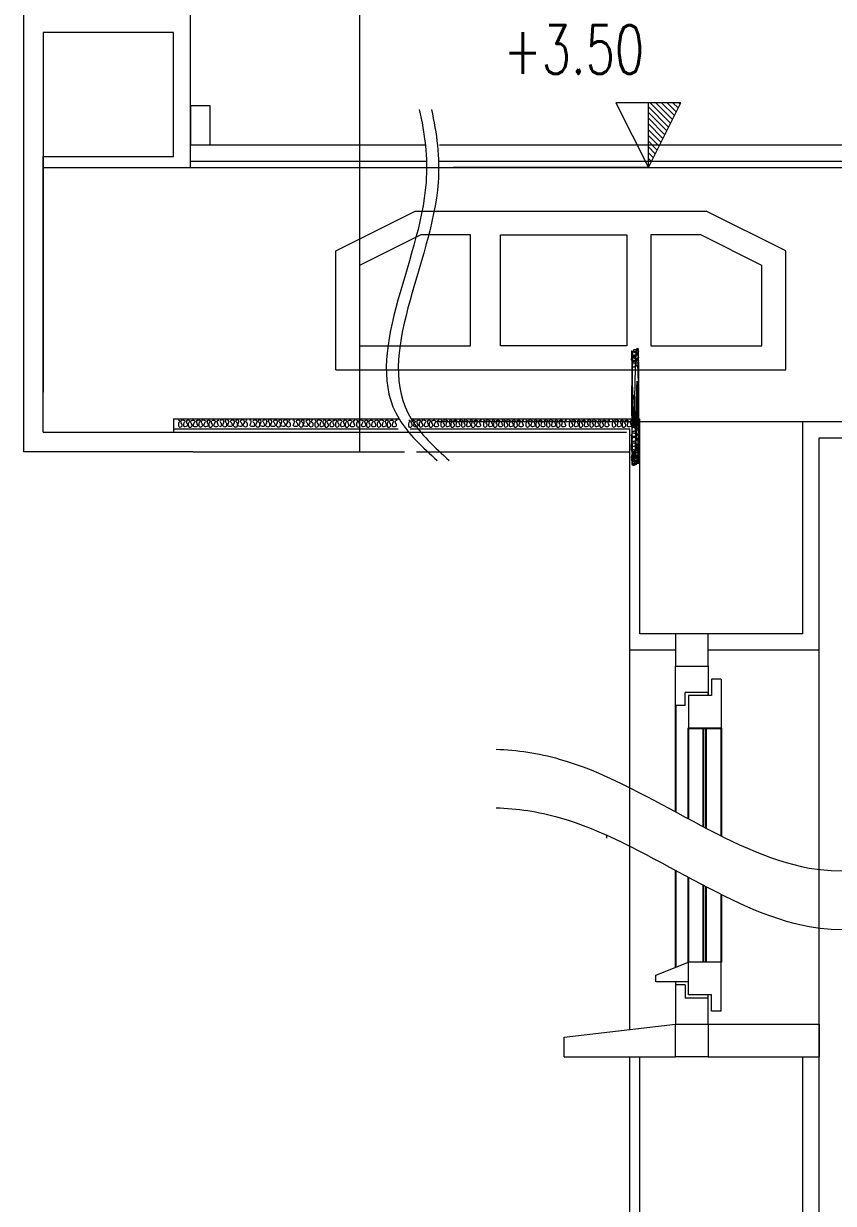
# Model space of a CAD drawing. Header units: millimetres. Extents: x -16104 to 67872, y -88009 to 12107.
# Drawn here: x 66666 to 66829.3, y -7133.4 to -6895.4 of the extents above; entities that cross this region are included whole.
import ezdxf
from ezdxf.enums import TextEntityAlignment as Align

# ---------------------------------------------------------------- set-up
doc = ezdxf.new("R2010")
doc.units = ezdxf.units.MM
doc.layers.get('0').update_dxf_attribs({"color": 241})
for name, color, linetype, lineweight in [('DOĞRAMA', 2, 'Continuous', 5), ('doşeme', 5, 'Continuous', 18), ('kolon', 1, 'Continuous', 5), ('SEMBOL', 21, 'Continuous', 5), ('SIVA', 30, 'Continuous', 5)]:
    doc.layers.add(name, color=color, linetype=linetype, lineweight=lineweight)
doc.styles.add('KOT', font='ROMANS.shx', dxfattribs={"width": 0.7})

# ---------------------------------------------------------------- blocks, each defined once
blk = doc.blocks.new('*X25')
at = {"color": 0}
for p, q in [((689.511, 500.978), (689.532, 501)), ((689.54, 500.92), (689.621, 501)), ((689.57, 500.861), (689.709, 501)), ((689.599, 500.802), (689.798, 501)), ((689.629, 500.743), (689.886, 501)), ((689.658, 500.684), (689.974, 501)), ((689.688, 500.625), (690, 500.937)), ((689.717, 500.566), (690, 500.849)), ((689.746, 500.507), (690, 500.761)), ((689.776, 500.448), (690, 500.672)), ((689.805, 500.389), (690, 500.584)), ((689.835, 500.33), (690, 500.495)), ((689.864, 500.271), (690, 500.407)), ((689.894, 500.212), (690, 500.319)), ((689.923, 500.153), (690, 500.23)), ((689.953, 500.095), (690, 500.142)), ((689.982, 500.036), (690, 500.053))]:
    blk.add_line(p, q, dxfattribs=at)
blk = doc.blocks.new('KOTBLK07')
for p, q in [((0, 0), (-0.5, 1)), ((-0.5, 1), (0.5, 1)), ((0, 0), (0, 1)), ((0.5, 1), (0, 0)), ((0, 0), (3, 0))]:
    blk.add_line(p, q)
blk.add_blockref('*X25', (-690, -500))
at = {"color": 7, "style": 'KOT'}
blk.add_attdef('TEMIZ', text='', height=1, dxfattribs=at).set_placement((0, 1.218), align=Align.BOTTOM_LEFT)
blk = doc.blocks.new('A$C218D7482')
at = {"layer": 'SEMBOL'}
for p, q in [((0, 15), (10, 20)), ((10, 20), (46.69, 20)), ((56.69, 15), (46.69, 20)), ((10.71, 17), (3, 13.15)), ((17, 17), (10.71, 17)), ((17, 3), (17, 17)), ((20.74, 17), (36.69, 17)), ((20.74, 3), (20.74, 17)), ((36.69, 17), (36.69, 3)), ((45.98, 17), (39.69, 17)), ((39.69, 17), (39.69, 3)), ((39.69, 17), (39.69, 3)), ((53.69, 13.15), (45.98, 17)), ((0, 0), (0, 15)), ((56.69, 0), (56.69, 15)), ((3, 13.15), (3, 3)), ((53.69, 3), (53.69, 13.15)), ((3, 3), (17, 3)), ((36.69, 3), (20.74, 3)), ((39.69, 3), (53.69, 3)), ((0, 0), (56.69, 0))]:
    blk.add_line(p, q, dxfattribs=at)

msp = doc.modelspace()

# ---------------------------------------------------------------- linework, layer by layer
at = {"color": 0, "ltscale": 5}
for p, q in [((66797.42, -7032.96), (66797.42, -7054.42)), ((66803.08, -7057.45), (66803.08, -7037.56)), ((66803.6, -7057.73), (66803.6, -7037.56)), ((66800.05, -7084.75), (66800.05, -7067.63)), ((66803.08, -7084.75), (66803.08, -7069.24)), ((66803.6, -7084.75), (66803.6, -7069.52)), ((66806.63, -7071.07), (66806.63, -7084.75))]:
    msp.add_line(p, q, dxfattribs=at)
for points in [[(66800.05, -7055.84), (66800.05, -7037.56), (66806.63, -7037.56), (66806.63, -7059.28)], [(66797.42, -7066.21), (66797.42, -7085.8)]]:
    msp.add_lwpolyline(points, dxfattribs=at)
at = {"layer": 'DOĞRAMA', "color": 3, "ltscale": 0.02}
for p, q in [((66699.66, -6919.9), (66746.93, -6919.9)), ((66749.84, -6919.9), (66978.5, -6919.9)), ((66699.66, -6923.18), (66747.28, -6923.18)), ((66749.8, -6923.18), (66979.39, -6923.18)), ((66699.66, -6924.5), (66747.07, -6924.5)), ((66749.85, -6924.5), (66979.52, -6924.5)), ((66797.42, -7025.07), (66804, -7025.07)), ((66804, -7025.07), (66804, -7030.33)), ((66804.66, -7027.7), (66804.66, -7030.99)), ((66806.63, -7027.7), (66804.66, -7027.7)), ((66806.63, -7027.7), (66806.63, -7037.56)), ((66804, -7030.33), (66799.39, -7030.33)), ((66799.39, -7032.96), (66799.39, -7030.33)), ((66804.66, -7030.99), (66800.05, -7030.99)), ((66800.05, -7030.99), (66800.05, -7037.56)), ((66799.39, -7032.96), (66797.42, -7032.96)), ((66806.63, -7037.56), (66800.05, -7037.56)), ((66793.48, -7087.38), (66800.05, -7084.75)), ((66800.05, -7091.33), (66800.05, -7084.75)), ((66806.63, -7084.75), (66800.05, -7084.75)), ((66806.63, -7094.62), (66806.63, -7084.75)), ((66793.48, -7088.7), (66793.48, -7087.38)), ((66800.05, -7088.7), (66793.48, -7088.7)), ((66799.39, -7089.35), (66797.42, -7089.35)), ((66797.42, -7089.35), (66797.42, -7097.25)), ((66799.39, -7089.35), (66799.39, -7091.99)), ((66804, -7091.99), (66799.39, -7091.99)), ((66804.66, -7091.33), (66800.05, -7091.33)), ((66804, -7097.25), (66804, -7091.99)), ((66804.66, -7094.62), (66804.66, -7091.33)), ((66806.63, -7094.62), (66804.66, -7094.62))]:
    msp.add_line(p, q, dxfattribs=at)
at = {"layer": 'DOĞRAMA', "ltscale": 0.02}
for p, q in [((66696.27, -6975.19), (66696.27, -6977.85)), ((66696.27, -6975.19), (66741.7, -6975.19)), ((66744.13, -6975.19), (66790.22, -6975.19)), ((66696.27, -6977.16), (66741.54, -6977.16)), ((66743.97, -6977.16), (66788.25, -6977.16)), ((66804, -7030.99), (66804, -7030.33)), ((66797.42, -7088.7), (66797.42, -7089.35)), ((66804, -7091.99), (66804, -7091.33))]:
    msp.add_line(p, q, dxfattribs=at)
at = {"layer": 'DOĞRAMA', "color": 3, "ltscale": 0.02}
for points in [[(66699.66, -6919.9), (66703.6, -6919.9), (66703.6, -6912), (66699.66, -6912)], [(66797.42, -7025.07), (66804, -7025.07), (66804, -7018.5), (66797.42, -7018.5)], [(66797.42, -7097.25), (66804, -7097.25), (66804, -7103.82), (66797.42, -7103.82)]]:
    msp.add_lwpolyline(points, close=True, dxfattribs=at)
msp.add_lwpolyline([(66797.42, -7033.62), (66797.42, -7025.07), (66804, -7025.07), (66804, -7030.99)], dxfattribs=at)
at = {"layer": 'DOĞRAMA', "ltscale": 0.02}
for points, knots in [([(66790.02, -6961.57), (66789.95, -6961.43), (66789.81, -6961.12), (66789.47, -6961.62), (66789.07, -6961.59), (66788.52, -6961.6), (66788.56, -6960.94), (66789.08, -6984.72), (66789.36, -6961.05), (66789.7, -6961.11), (66790.02, -6960.93), (66790, -6984.54), (66789.74, -6984.05), (66789.49, -6984.45), (66789.18, -6984.49), (66788.86, -6984.66), (66788.61, -6984.33), (66788.7, -6984.01), (66788.86, -6983.54), (66789.26, -6983.81), (66789.55, -6983.89), (66789.93, -6983.89), (66789.99, -6983.67), (66789.99, -6983.56)], [0, 0, 0, 0, 0.0070041, 0.014536, 0.0233289, 0.030642, 0.040814, 0.0485784, 0.0568467, 0.0621733, 0.0674053, 0.0753205, 0.0828513, 0.0887338, 0.0948184, 0.1013203, 0.1058547, 0.1145465, 0.1206178, 0.1277639, 0.1348002, 0.1401268, 0.1459681, 0.1459681, 0.1459681, 0.1459681]), ([(66790.02, -6963.4), (66789.95, -6963.26), (66789.81, -6962.95), (66789.47, -6963.45), (66789.07, -6963.42), (66788.52, -6963.43), (66788.56, -6962.77), (66789.08, -6962.56), (66789.36, -6962.89), (66789.7, -6962.94), (66790.02, -6962.76), (66790, -6962.38), (66789.74, -6961.89), (66789.49, -6962.29), (66789.18, -6962.33), (66788.86, -6962.5), (66788.61, -6962.17), (66788.7, -6961.85), (66788.86, -6961.38), (66789.26, -6961.66), (66789.55, -6961.73), (66789.93, -6961.73), (66789.99, -6961.51), (66789.99, -6961.4)], [0, 0, 0, 0, 0.0070041, 0.014536, 0.0233289, 0.030642, 0.040814, 0.0485784, 0.0568467, 0.0621733, 0.0674053, 0.0753205, 0.0828513, 0.0887338, 0.0948184, 0.1013203, 0.1058547, 0.1145465, 0.1206178, 0.1277639, 0.1348002, 0.1401268, 0.1459681, 0.1459681, 0.1459681, 0.1459681]), ([(66790.04, -6961.26), (66789.97, -6961.11), (66789.83, -6960.81), (66789.49, -6961.3), (66789.09, -6961.27), (66788.54, -6961.28), (66788.58, -6984.61), (66789.1, -6984.41), (66789.38, -6984.73), (66789.72, -6960.8), (66790.04, -6984.61), (66790.02, -6984.22), (66789.76, -6983.74), (66789.51, -6984.14), (66789.21, -6984.18), (66788.88, -6984.34), (66788.63, -6984.01), (66788.73, -6983.69), (66788.88, -6983.23), (66789.28, -6983.5), (66789.57, -6983.57), (66789.95, -6983.58), (66790.01, -6983.35), (66790.02, -6983.24)], [0, 0, 0, 0, 0.0070041, 0.014536, 0.0233289, 0.030642, 0.040814, 0.0485784, 0.0568467, 0.0621733, 0.0674053, 0.0753205, 0.0828513, 0.0887338, 0.0948184, 0.1013203, 0.1058547, 0.1145465, 0.1206178, 0.1277639, 0.1348002, 0.1401268, 0.1459681, 0.1459681, 0.1459681, 0.1459681]), ([(66790.04, -6963.58), (66789.97, -6963.43), (66789.83, -6963.13), (66789.49, -6963.63), (66789.09, -6963.59), (66788.54, -6963.6), (66788.58, -6962.94), (66789.1, -6962.74), (66789.38, -6963.06), (66789.72, -6963.12), (66790.04, -6962.94), (66790.02, -6962.55), (66789.76, -6962.07), (66789.51, -6962.47), (66789.21, -6962.51), (66788.88, -6962.67), (66788.63, -6962.34), (66788.73, -6962.02), (66788.88, -6961.56), (66789.28, -6961.83), (66789.57, -6961.9), (66789.95, -6961.91), (66790.01, -6961.68), (66790.02, -6961.57)], [0, 0, 0, 0, 0.0070041, 0.014536, 0.0233289, 0.030642, 0.040814, 0.0485784, 0.0568467, 0.0621733, 0.0674053, 0.0753205, 0.0828513, 0.0887338, 0.0948184, 0.1013203, 0.1058547, 0.1145465, 0.1206178, 0.1277639, 0.1348002, 0.1401268, 0.1459681, 0.1459681, 0.1459681, 0.1459681]), ([(66790.02, -6981.73), (66789.95, -6981.58), (66789.81, -6981.27), (66789.47, -6981.77), (66789.07, -6981.74), (66788.52, -6981.75), (66788.56, -6981.09), (66789.08, -6964.88), (66789.36, -6981.21), (66789.7, -6981.26), (66790.02, -6981.08), (66790, -6964.7), (66789.74, -6964.21), (66789.49, -6964.61), (66789.18, -6964.66), (66788.86, -6964.82), (66788.61, -6964.49), (66788.7, -6964.17), (66788.86, -6963.71), (66789.26, -6963.98), (66789.55, -6964.05), (66789.93, -6964.05), (66789.99, -6963.83), (66789.99, -6963.72)], [0, 0, 0, 0, 0.0070041, 0.014536, 0.0233289, 0.030642, 0.040814, 0.0485784, 0.0568467, 0.0621733, 0.0674053, 0.0753205, 0.0828513, 0.0887338, 0.0948184, 0.1013203, 0.1058547, 0.1145465, 0.1206178, 0.1277639, 0.1348002, 0.1401268, 0.1459681, 0.1459681, 0.1459681, 0.1459681]), ([(66790.04, -6983), (66789.97, -6982.86), (66789.83, -6982.55), (66789.49, -6983.05), (66789.09, -6983.02), (66788.54, -6983.02), (66788.58, -6982.37), (66789.1, -6982.16), (66789.38, -6982.48), (66789.72, -6982.54), (66790.04, -6982.36), (66790.02, -6981.98), (66789.76, -6963.9), (66789.51, -6981.89), (66789.21, -6981.93), (66788.88, -6982.09), (66788.63, -6981.76), (66788.73, -6963.85), (66788.88, -6963.39), (66789.28, -6963.66), (66789.57, -6963.74), (66789.95, -6963.74), (66790.01, -6963.52), (66790.02, -6963.4)], [0, 0, 0, 0, 0.0070041, 0.014536, 0.0233289, 0.030642, 0.040814, 0.0485784, 0.0568467, 0.0621733, 0.0674053, 0.0753205, 0.0828513, 0.0887338, 0.0948184, 0.1013203, 0.1058547, 0.1145465, 0.1206178, 0.1277639, 0.1348002, 0.1401268, 0.1459681, 0.1459681, 0.1459681, 0.1459681]), ([(66697.23, -6975.37), (66697.38, -6975.44), (66697.68, -6975.58), (66697.19, -6975.92), (66697.22, -6976.32), (66697.21, -6976.87), (66697.87, -6976.83), (66698.08, -6976.3), (66697.75, -6976.03), (66697.69, -6975.69), (66697.88, -6975.36), (66698.26, -6975.38), (66698.75, -6975.64), (66698.34, -6975.9), (66698.3, -6976.2), (66698.14, -6976.53), (66698.47, -6976.78), (66698.79, -6976.68), (66699.25, -6976.53), (66698.98, -6976.13), (66698.91, -6975.83), (66698.9, -6975.46), (66699.13, -6975.4), (66699.24, -6975.39)], [0, 0, 0, 0, 0.0070041, 0.014536, 0.0233289, 0.030642, 0.040814, 0.0485784, 0.0568467, 0.0621733, 0.0674053, 0.0753205, 0.0828513, 0.0887338, 0.0948184, 0.1013203, 0.1058547, 0.1145465, 0.1206178, 0.1277639, 0.1348002, 0.1401268, 0.1459681, 0.1459681, 0.1459681, 0.1459681]), ([(66699.24, -6975.39), (66699.39, -6975.46), (66699.69, -6975.6), (66699.19, -6975.94), (66699.23, -6976.34), (66699.22, -6976.89), (66699.88, -6976.85), (66700.08, -6976.33), (66699.76, -6976.05), (66699.7, -6975.71), (66699.88, -6975.39), (66700.26, -6975.41), (66700.75, -6975.67), (66700.35, -6975.92), (66700.31, -6976.22), (66700.15, -6976.55), (66700.48, -6976.8), (66700.8, -6976.7), (66701.26, -6976.55), (66700.99, -6976.15), (66700.92, -6975.86), (66700.91, -6975.48), (66701.14, -6975.42), (66701.25, -6975.41)], [0, 0, 0, 0, 0.0070041, 0.014536, 0.0233289, 0.030642, 0.040814, 0.0485784, 0.0568467, 0.0621733, 0.0674053, 0.0753205, 0.0828513, 0.0887338, 0.0948184, 0.1013203, 0.1058547, 0.1145465, 0.1206178, 0.1277639, 0.1348002, 0.1401268, 0.1459681, 0.1459681, 0.1459681, 0.1459681]), ([(66701.39, -6975.37), (66701.53, -6975.44), (66701.84, -6975.58), (66701.34, -6975.92), (66701.37, -6976.32), (66701.36, -6976.87), (66702.02, -6976.83), (66702.23, -6976.3), (66701.9, -6976.03), (66701.85, -6975.69), (66702.03, -6975.36), (66702.41, -6975.38), (66702.9, -6975.64), (66702.5, -6975.9), (66702.46, -6976.2), (66702.29, -6976.53), (66702.62, -6976.78), (66702.94, -6976.68), (66703.41, -6976.53), (66703.14, -6976.13), (66703.06, -6975.83), (66703.06, -6975.46), (66703.28, -6975.4), (66703.39, -6975.39)], [0, 0, 0, 0, 0.0070041, 0.014536, 0.0233289, 0.030642, 0.040814, 0.0485784, 0.0568467, 0.0621733, 0.0674053, 0.0753205, 0.0828513, 0.0887338, 0.0948184, 0.1013203, 0.1058547, 0.1145465, 0.1206178, 0.1277639, 0.1348002, 0.1401268, 0.1459681, 0.1459681, 0.1459681, 0.1459681]), ([(66703.39, -6975.39), (66703.54, -6975.46), (66703.84, -6975.6), (66703.35, -6975.94), (66703.38, -6976.34), (66703.37, -6976.89), (66704.03, -6976.85), (66704.24, -6976.33), (66703.91, -6976.05), (66703.85, -6975.71), (66704.03, -6975.39), (66704.42, -6975.41), (66704.9, -6975.67), (66704.5, -6975.92), (66704.46, -6976.22), (66704.3, -6976.55), (66704.63, -6976.8), (66704.95, -6976.7), (66705.41, -6976.55), (66705.14, -6976.15), (66705.07, -6975.86), (66705.06, -6975.48), (66705.29, -6975.42), (66705.4, -6975.41)], [0, 0, 0, 0, 0.0070041, 0.014536, 0.0233289, 0.030642, 0.040814, 0.0485784, 0.0568467, 0.0621733, 0.0674053, 0.0753205, 0.0828513, 0.0887338, 0.0948184, 0.1013203, 0.1058547, 0.1145465, 0.1206178, 0.1277639, 0.1348002, 0.1401268, 0.1459681, 0.1459681, 0.1459681, 0.1459681]), ([(66706.91, -6975.37), (66706.76, -6975.44), (66706.46, -6975.58), (66706.96, -6975.92), (66706.92, -6976.32), (66706.93, -6976.87), (66706.28, -6976.83), (66706.07, -6976.3), (66706.39, -6976.03), (66706.45, -6975.69), (66706.27, -6975.36), (66705.89, -6975.38), (66705.4, -6975.64), (66705.8, -6975.9), (66705.84, -6976.2), (66706, -6976.53), (66705.74, -6976.73), (66705.59, -6976.73), (66705.51, -6976.72)], [0, 0, 0, 0, 0.0070041, 0.014536, 0.0233289, 0.030642, 0.040814, 0.0485784, 0.0568467, 0.0621733, 0.0674053, 0.0753205, 0.0828513, 0.0887338, 0.0948184, 0.1013203, 0.1058547, 0.1104439, 0.1104439, 0.1104439, 0.1104439]), ([(66709.06, -6975.39), (66708.91, -6975.46), (66708.61, -6975.6), (66709.1, -6975.94), (66709.07, -6976.34), (66709.08, -6976.89), (66708.42, -6976.85), (66708.21, -6976.33), (66708.54, -6976.05), (66708.6, -6975.71), (66708.42, -6975.39), (66708.03, -6975.41), (66707.54, -6975.67), (66707.95, -6975.92), (66707.99, -6976.22), (66708.15, -6976.55), (66707.82, -6976.8), (66707.5, -6976.7), (66707.04, -6976.55), (66707.31, -6976.15), (66707.38, -6975.86), (66707.39, -6975.48), (66707.16, -6975.42), (66707.05, -6975.41)], [0, 0, 0, 0, 0.0070041, 0.014536, 0.0233289, 0.030642, 0.040814, 0.0485784, 0.0568467, 0.0621733, 0.0674053, 0.0753205, 0.0828513, 0.0887338, 0.0948184, 0.1013203, 0.1058547, 0.1145465, 0.1206178, 0.1277639, 0.1348002, 0.1401268, 0.1459681, 0.1459681, 0.1459681, 0.1459681]), ([(66711.06, -6975.37), (66710.92, -6975.44), (66710.61, -6975.58), (66711.11, -6975.92), (66711.08, -6976.32), (66711.09, -6976.87), (66710.43, -6976.83), (66710.22, -6976.3), (66710.55, -6976.03), (66710.6, -6975.69), (66710.42, -6975.36), (66710.04, -6975.38), (66709.55, -6975.64), (66709.95, -6975.9), (66709.99, -6976.2), (66710.15, -6976.53), (66709.83, -6976.78), (66709.51, -6976.68), (66709.04, -6976.53), (66709.31, -6976.13), (66709.39, -6975.83), (66709.39, -6975.46), (66709.17, -6975.4), (66709.06, -6975.39)], [0, 0, 0, 0, 0.0070041, 0.014536, 0.0233289, 0.030642, 0.040814, 0.0485784, 0.0568467, 0.0621733, 0.0674053, 0.0753205, 0.0828513, 0.0887338, 0.0948184, 0.1013203, 0.1058547, 0.1145465, 0.1206178, 0.1277639, 0.1348002, 0.1401268, 0.1459681, 0.1459681, 0.1459681, 0.1459681]), ([(66713.57, -6975.39), (66713.42, -6975.46), (66713.12, -6975.6), (66713.61, -6975.94), (66713.58, -6976.34), (66713.59, -6976.89), (66712.93, -6976.85), (66712.72, -6976.33), (66713.05, -6976.05), (66713.11, -6975.71), (66712.93, -6975.39), (66712.54, -6975.41), (66712.06, -6975.67), (66712.46, -6975.92), (66712.5, -6976.22), (66712.66, -6976.55), (66712.33, -6976.8), (66712.01, -6976.7), (66711.55, -6976.55), (66711.82, -6976.15), (66711.89, -6975.86), (66711.9, -6975.48), (66711.67, -6975.42), (66711.56, -6975.41)], [0, 0, 0, 0, 0.0070041, 0.014536, 0.0233289, 0.030642, 0.040814, 0.0485784, 0.0568467, 0.0621733, 0.0674053, 0.0753205, 0.0828513, 0.0887338, 0.0948184, 0.1013203, 0.1058547, 0.1145465, 0.1206178, 0.1277639, 0.1348002, 0.1401268, 0.1459681, 0.1459681, 0.1459681, 0.1459681]), ([(66715.57, -6975.37), (66715.43, -6975.44), (66715.12, -6975.58), (66715.62, -6975.92), (66715.59, -6976.32), (66715.6, -6976.87), (66714.94, -6976.83), (66714.73, -6976.3), (66715.06, -6976.03), (66715.11, -6975.69), (66714.93, -6975.36), (66714.55, -6975.38), (66714.06, -6975.64), (66714.46, -6975.9), (66714.5, -6976.2), (66714.67, -6976.53), (66714.34, -6976.78), (66714.02, -6976.68), (66713.55, -6976.53), (66713.83, -6976.13), (66713.9, -6975.83), (66713.9, -6975.46), (66713.68, -6975.4), (66713.57, -6975.39)], [0, 0, 0, 0, 0.0070041, 0.014536, 0.0233289, 0.030642, 0.040814, 0.0485784, 0.0568467, 0.0621733, 0.0674053, 0.0753205, 0.0828513, 0.0887338, 0.0948184, 0.1013203, 0.1058547, 0.1145465, 0.1206178, 0.1277639, 0.1348002, 0.1401268, 0.1459681, 0.1459681, 0.1459681, 0.1459681]), ([(66717.72, -6975.39), (66717.57, -6975.46), (66717.27, -6975.6), (66717.77, -6975.94), (66717.73, -6976.34), (66717.74, -6976.89), (66717.08, -6976.85), (66716.88, -6976.33), (66717.2, -6976.05), (66717.26, -6975.71), (66717.08, -6975.39), (66716.7, -6975.41), (66716.21, -6975.67), (66716.61, -6975.92), (66716.65, -6976.22), (66716.81, -6976.55), (66716.48, -6976.8), (66716.16, -6976.7), (66715.7, -6976.55), (66715.97, -6976.15), (66716.04, -6975.86), (66716.05, -6975.48), (66715.82, -6975.42), (66715.71, -6975.41)], [0, 0, 0, 0, 0.0070041, 0.014536, 0.0233289, 0.030642, 0.040814, 0.0485784, 0.0568467, 0.0621733, 0.0674053, 0.0753205, 0.0828513, 0.0887338, 0.0948184, 0.1013203, 0.1058547, 0.1145465, 0.1206178, 0.1277639, 0.1348002, 0.1401268, 0.1459681, 0.1459681, 0.1459681, 0.1459681]), ([(66719.73, -6975.37), (66719.58, -6975.44), (66719.28, -6975.58), (66719.77, -6975.92), (66719.74, -6976.32), (66719.75, -6976.87), (66719.09, -6976.83), (66718.88, -6976.3), (66719.21, -6976.03), (66719.27, -6975.69), (66719.09, -6975.36), (66718.7, -6975.38), (66718.21, -6975.64), (66718.62, -6975.9), (66718.66, -6976.2), (66718.82, -6976.53), (66718.49, -6976.78), (66718.17, -6976.68), (66717.71, -6976.53), (66717.98, -6976.13), (66718.05, -6975.83), (66718.06, -6975.46), (66717.83, -6975.4), (66717.72, -6975.39)], [0, 0, 0, 0, 0.0070041, 0.014536, 0.0233289, 0.030642, 0.040814, 0.0485784, 0.0568467, 0.0621733, 0.0674053, 0.0753205, 0.0828513, 0.0887338, 0.0948184, 0.1013203, 0.1058547, 0.1145465, 0.1206178, 0.1277639, 0.1348002, 0.1401268, 0.1459681, 0.1459681, 0.1459681, 0.1459681]), ([(66722.29, -6975.39), (66722.14, -6975.46), (66721.84, -6975.6), (66722.34, -6975.94), (66722.3, -6976.34), (66722.31, -6976.89), (66721.65, -6976.85), (66721.45, -6976.33), (66721.77, -6976.05), (66721.83, -6975.71), (66721.65, -6975.39), (66721.26, -6975.41), (66720.78, -6975.67), (66721.18, -6975.92), (66721.22, -6976.22), (66721.38, -6976.55), (66721.05, -6976.8), (66720.73, -6976.7), (66720.27, -6976.55), (66720.54, -6976.15), (66720.61, -6975.86), (66720.62, -6975.48), (66720.39, -6975.42), (66720.28, -6975.41)], [0, 0, 0, 0, 0.0070041, 0.014536, 0.0233289, 0.030642, 0.040814, 0.0485784, 0.0568467, 0.0621733, 0.0674053, 0.0753205, 0.0828513, 0.0887338, 0.0948184, 0.1013203, 0.1058547, 0.1145465, 0.1206178, 0.1277639, 0.1348002, 0.1401268, 0.1459681, 0.1459681, 0.1459681, 0.1459681]), ([(66724.3, -6975.37), (66724.15, -6975.44), (66723.85, -6975.58), (66724.34, -6975.92), (66724.31, -6976.32), (66724.32, -6976.87), (66723.66, -6976.83), (66723.45, -6976.3), (66723.78, -6976.03), (66723.83, -6975.69), (66723.65, -6975.36), (66723.27, -6975.38), (66722.78, -6975.64), (66723.18, -6975.9), (66723.23, -6976.2), (66723.39, -6976.53), (66723.06, -6976.78), (66722.74, -6976.68), (66722.28, -6976.53), (66722.55, -6976.13), (66722.62, -6975.83), (66722.62, -6975.46), (66722.4, -6975.4), (66722.29, -6975.39)], [0, 0, 0, 0, 0.0070041, 0.014536, 0.0233289, 0.030642, 0.040814, 0.0485784, 0.0568467, 0.0621733, 0.0674053, 0.0753205, 0.0828513, 0.0887338, 0.0948184, 0.1013203, 0.1058547, 0.1145465, 0.1206178, 0.1277639, 0.1348002, 0.1401268, 0.1459681, 0.1459681, 0.1459681, 0.1459681]), ([(66724.73, -6975.37), (66724.87, -6975.44), (66725.18, -6975.58), (66724.68, -6975.92), (66724.71, -6976.32), (66724.7, -6976.87), (66725.36, -6976.83), (66725.57, -6976.3), (66725.25, -6976.03), (66725.19, -6975.69), (66725.37, -6975.36), (66725.75, -6975.38), (66726.24, -6975.64), (66725.84, -6975.9), (66725.8, -6976.2), (66725.64, -6976.53), (66725.97, -6976.78), (66726.28, -6976.68), (66726.75, -6976.53), (66726.48, -6976.13), (66726.4, -6975.83), (66726.4, -6975.46), (66726.62, -6975.4), (66726.73, -6975.39)], [0, 0, 0, 0, 0.0070041, 0.014536, 0.0233289, 0.030642, 0.040814, 0.0485784, 0.0568467, 0.0621733, 0.0674053, 0.0753205, 0.0828513, 0.0887338, 0.0948184, 0.1013203, 0.1058547, 0.1145465, 0.1206178, 0.1277639, 0.1348002, 0.1401268, 0.1459681, 0.1459681, 0.1459681, 0.1459681]), ([(66726.73, -6975.39), (66726.88, -6975.46), (66727.18, -6975.6), (66726.69, -6975.94), (66726.72, -6976.34), (66726.71, -6976.89), (66727.37, -6976.85), (66727.58, -6976.33), (66727.25, -6976.05), (66727.19, -6975.71), (66727.38, -6975.39), (66727.76, -6975.41), (66728.25, -6975.67), (66727.85, -6975.92), (66727.8, -6976.22), (66727.64, -6976.55), (66727.97, -6976.8), (66728.29, -6976.7), (66728.75, -6976.55), (66728.48, -6976.15), (66728.41, -6975.86), (66728.4, -6975.48), (66728.63, -6975.42), (66728.74, -6975.41)], [0, 0, 0, 0, 0.0070041, 0.014536, 0.0233289, 0.030642, 0.040814, 0.0485784, 0.0568467, 0.0621733, 0.0674053, 0.0753205, 0.0828513, 0.0887338, 0.0948184, 0.1013203, 0.1058547, 0.1145465, 0.1206178, 0.1277639, 0.1348002, 0.1401268, 0.1459681, 0.1459681, 0.1459681, 0.1459681]), ([(66728.88, -6975.37), (66729.03, -6975.44), (66729.33, -6975.58), (66728.83, -6975.92), (66728.87, -6976.32), (66728.86, -6976.87), (66729.52, -6976.83), (66729.72, -6976.3), (66729.4, -6976.03), (66729.34, -6975.69), (66729.52, -6975.36), (66729.9, -6975.38), (66730.39, -6975.64), (66729.99, -6975.9), (66729.95, -6976.2), (66729.79, -6976.53), (66730.12, -6976.78), (66730.44, -6976.68), (66730.9, -6976.53), (66730.63, -6976.13), (66730.56, -6975.83), (66730.55, -6975.46), (66730.78, -6975.4), (66730.89, -6975.39)], [0, 0, 0, 0, 0.0070041, 0.014536, 0.0233289, 0.030642, 0.040814, 0.0485784, 0.0568467, 0.0621733, 0.0674053, 0.0753205, 0.0828513, 0.0887338, 0.0948184, 0.1013203, 0.1058547, 0.1145465, 0.1206178, 0.1277639, 0.1348002, 0.1401268, 0.1459681, 0.1459681, 0.1459681, 0.1459681]), ([(66730.89, -6975.39), (66731.03, -6975.46), (66731.34, -6975.6), (66730.84, -6975.94), (66730.87, -6976.34), (66730.86, -6976.89), (66731.52, -6976.85), (66731.73, -6976.33), (66731.4, -6976.05), (66731.35, -6975.71), (66731.53, -6975.39), (66731.91, -6975.41), (66732.4, -6975.67), (66732, -6975.92), (66731.96, -6976.22), (66731.79, -6976.55), (66732.12, -6976.8), (66732.44, -6976.7), (66732.91, -6976.55), (66732.64, -6976.15), (66732.56, -6975.86), (66732.56, -6975.48), (66732.78, -6975.42), (66732.89, -6975.41)], [0, 0, 0, 0, 0.0070041, 0.014536, 0.0233289, 0.030642, 0.040814, 0.0485784, 0.0568467, 0.0621733, 0.0674053, 0.0753205, 0.0828513, 0.0887338, 0.0948184, 0.1013203, 0.1058547, 0.1145465, 0.1206178, 0.1277639, 0.1348002, 0.1401268, 0.1459681, 0.1459681, 0.1459681, 0.1459681]), ([(66733.15, -6975.37), (66733.29, -6975.44), (66733.6, -6975.58), (66733.1, -6975.92), (66733.13, -6976.32), (66733.13, -6976.87), (66733.78, -6976.83), (66733.99, -6976.3), (66733.67, -6976.03), (66733.61, -6975.69), (66733.79, -6975.36), (66734.17, -6975.38), (66734.66, -6975.64), (66734.26, -6975.9), (66734.22, -6976.2), (66734.06, -6976.53), (66734.39, -6976.78), (66734.71, -6976.68), (66735.17, -6976.53), (66734.9, -6976.13), (66734.82, -6975.83), (66734.82, -6975.46), (66735.04, -6975.4), (66735.15, -6975.39)], [0, 0, 0, 0, 0.0070041, 0.014536, 0.0233289, 0.030642, 0.040814, 0.0485784, 0.0568467, 0.0621733, 0.0674053, 0.0753205, 0.0828513, 0.0887338, 0.0948184, 0.1013203, 0.1058547, 0.1145465, 0.1206178, 0.1277639, 0.1348002, 0.1401268, 0.1459681, 0.1459681, 0.1459681, 0.1459681]), ([(66735.15, -6975.39), (66735.3, -6975.46), (66735.61, -6975.6), (66735.11, -6975.94), (66735.14, -6976.34), (66735.13, -6976.89), (66735.79, -6976.85), (66736, -6976.33), (66735.67, -6976.05), (66735.62, -6975.71), (66735.8, -6975.39), (66736.18, -6975.41), (66736.67, -6975.67), (66736.27, -6975.92), (66736.22, -6976.22), (66736.06, -6976.55), (66736.39, -6976.8), (66736.71, -6976.7), (66737.18, -6976.55), (66736.9, -6976.15), (66736.83, -6975.86), (66736.83, -6975.48), (66737.05, -6975.42), (66737.16, -6975.41)], [0, 0, 0, 0, 0.0070041, 0.014536, 0.0233289, 0.030642, 0.040814, 0.0485784, 0.0568467, 0.0621733, 0.0674053, 0.0753205, 0.0828513, 0.0887338, 0.0948184, 0.1013203, 0.1058547, 0.1145465, 0.1206178, 0.1277639, 0.1348002, 0.1401268, 0.1459681, 0.1459681, 0.1459681, 0.1459681]), ([(66737.3, -6975.37), (66737.45, -6975.44), (66737.75, -6975.58), (66737.25, -6975.92), (66737.29, -6976.32), (66737.28, -6976.87), (66737.94, -6976.83), (66738.14, -6976.3), (66737.82, -6976.03), (66737.76, -6975.69), (66737.94, -6975.36), (66738.33, -6975.38), (66738.81, -6975.64), (66738.41, -6975.9), (66738.37, -6976.2), (66738.21, -6976.53), (66738.54, -6976.78), (66738.86, -6976.68), (66739.32, -6976.53), (66739.05, -6976.13), (66738.98, -6975.83), (66738.97, -6975.46), (66739.2, -6975.4), (66739.31, -6975.39)], [0, 0, 0, 0, 0.0070041, 0.014536, 0.0233289, 0.030642, 0.040814, 0.0485784, 0.0568467, 0.0621733, 0.0674053, 0.0753205, 0.0828513, 0.0887338, 0.0948184, 0.1013203, 0.1058547, 0.1145465, 0.1206178, 0.1277639, 0.1348002, 0.1401268, 0.1459681, 0.1459681, 0.1459681, 0.1459681]), ([(66739.31, -6975.39), (66739.45, -6975.46), (66739.76, -6975.6), (66739.26, -6975.94), (66739.29, -6976.34), (66739.28, -6976.89), (66739.94, -6976.85), (66740.15, -6976.33), (66739.83, -6976.05), (66739.77, -6975.71), (66739.95, -6975.39), (66740.33, -6975.41), (66740.82, -6975.67), (66740.42, -6975.92), (66740.38, -6976.22), (66740.22, -6976.55), (66740.55, -6976.8), (66740.86, -6976.7), (66741.33, -6976.55), (66741.06, -6976.15), (66740.98, -6975.86), (66740.98, -6975.48), (66741.2, -6975.42), (66741.31, -6975.41)], [0, 0, 0, 0, 0.0070041, 0.014536, 0.0233289, 0.030642, 0.040814, 0.0485784, 0.0568467, 0.0621733, 0.0674053, 0.0753205, 0.0828513, 0.0887338, 0.0948184, 0.1013203, 0.1058547, 0.1145465, 0.1206178, 0.1277639, 0.1348002, 0.1401268, 0.1459681, 0.1459681, 0.1459681, 0.1459681]), ([(66743.65, -6975.39), (66743.8, -6975.46), (66744.1, -6975.6), (66743.6, -6975.94), (66743.63, -6976.34), (66743.63, -6976.89), (66744.28, -6976.85), (66744.49, -6976.33), (66744.17, -6976.05), (66744.11, -6975.71), (66744.29, -6975.39), (66744.67, -6975.41), (66745.16, -6975.67), (66744.76, -6975.92), (66744.72, -6976.22), (66744.56, -6976.55), (66744.89, -6976.8), (66745.21, -6976.7), (66745.67, -6976.55), (66745.4, -6976.15), (66745.32, -6975.86), (66745.32, -6975.48), (66745.54, -6975.42), (66745.65, -6975.41)], [0, 0, 0, 0, 0.0070041, 0.014536, 0.0233289, 0.030642, 0.040814, 0.0485784, 0.0568467, 0.0621733, 0.0674053, 0.0753205, 0.0828513, 0.0887338, 0.0948184, 0.1013203, 0.1058547, 0.1145465, 0.1206178, 0.1277639, 0.1348002, 0.1401268, 0.1459681, 0.1459681, 0.1459681, 0.1459681]), ([(66745.79, -6975.37), (66745.94, -6975.44), (66746.25, -6975.58), (66745.75, -6975.92), (66745.78, -6976.32), (66745.77, -6976.87), (66746.43, -6976.83), (66746.64, -6976.3), (66746.31, -6976.03), (66746.26, -6975.69), (66746.44, -6975.36), (66746.82, -6975.38), (66747.31, -6975.64), (66746.91, -6975.9), (66746.86, -6976.2), (66746.7, -6976.53), (66747.03, -6976.78), (66747.35, -6976.68), (66747.81, -6976.53), (66747.54, -6976.13), (66747.47, -6975.83), (66747.47, -6975.46), (66747.69, -6975.4), (66747.8, -6975.39)], [0, 0, 0, 0, 0.0070041, 0.014536, 0.0233289, 0.030642, 0.040814, 0.0485784, 0.0568467, 0.0621733, 0.0674053, 0.0753205, 0.0828513, 0.0887338, 0.0948184, 0.1013203, 0.1058547, 0.1145465, 0.1206178, 0.1277639, 0.1348002, 0.1401268, 0.1459681, 0.1459681, 0.1459681, 0.1459681]), ([(66747.8, -6975.39), (66747.95, -6975.46), (66748.25, -6975.6), (66747.75, -6975.94), (66747.79, -6976.34), (66747.78, -6976.89), (66748.44, -6976.85), (66748.64, -6976.33), (66748.32, -6976.05), (66748.26, -6975.71), (66748.44, -6975.39), (66748.83, -6975.41), (66749.31, -6975.67), (66748.91, -6975.92), (66748.87, -6976.22), (66748.71, -6976.55), (66749.04, -6976.8), (66749.36, -6976.7), (66749.82, -6976.55), (66749.55, -6976.15), (66749.48, -6975.86), (66749.47, -6975.48), (66749.7, -6975.42), (66749.81, -6975.41)], [0, 0, 0, 0, 0.0070041, 0.014536, 0.0233289, 0.030642, 0.040814, 0.0485784, 0.0568467, 0.0621733, 0.0674053, 0.0753205, 0.0828513, 0.0887338, 0.0948184, 0.1013203, 0.1058547, 0.1145465, 0.1206178, 0.1277639, 0.1348002, 0.1401268, 0.1459681, 0.1459681, 0.1459681, 0.1459681]), ([(66750.14, -6975.37), (66750.28, -6975.44), (66750.59, -6975.58), (66750.09, -6975.92), (66750.12, -6976.32), (66750.11, -6976.87), (66750.77, -6976.83), (66750.98, -6976.3), (66750.65, -6976.03), (66750.6, -6975.69), (66750.78, -6975.36), (66751.16, -6975.38), (66751.65, -6975.64), (66751.25, -6975.9), (66751.21, -6976.2), (66751.04, -6976.53), (66751.37, -6976.78), (66751.69, -6976.68), (66752.16, -6976.53), (66751.89, -6976.13), (66751.81, -6975.83), (66751.81, -6975.46), (66752.03, -6975.4), (66752.14, -6975.39)], [0, 0, 0, 0, 0.0070041, 0.014536, 0.0233289, 0.030642, 0.040814, 0.0485784, 0.0568467, 0.0621733, 0.0674053, 0.0753205, 0.0828513, 0.0887338, 0.0948184, 0.1013203, 0.1058547, 0.1145465, 0.1206178, 0.1277639, 0.1348002, 0.1401268, 0.1459681, 0.1459681, 0.1459681, 0.1459681]), ([(66752.14, -6975.39), (66752.29, -6975.46), (66752.59, -6975.6), (66752.1, -6975.94), (66752.13, -6976.34), (66752.12, -6976.89), (66752.78, -6976.85), (66752.99, -6976.33), (66752.66, -6976.05), (66752.6, -6975.71), (66752.78, -6975.39), (66753.17, -6975.41), (66753.65, -6975.67), (66753.25, -6975.92), (66753.21, -6976.22), (66753.05, -6976.55), (66753.38, -6976.8), (66753.7, -6976.7), (66754.16, -6976.55), (66753.89, -6976.15), (66753.82, -6975.86), (66753.81, -6975.48), (66754.04, -6975.42), (66754.15, -6975.41)], [0, 0, 0, 0, 0.0070041, 0.014536, 0.0233289, 0.030642, 0.040814, 0.0485784, 0.0568467, 0.0621733, 0.0674053, 0.0753205, 0.0828513, 0.0887338, 0.0948184, 0.1013203, 0.1058547, 0.1145465, 0.1206178, 0.1277639, 0.1348002, 0.1401268, 0.1459681, 0.1459681, 0.1459681, 0.1459681]), ([(66754.29, -6975.37), (66754.43, -6975.44), (66754.74, -6975.58), (66754.24, -6975.92), (66754.27, -6976.32), (66754.27, -6976.87), (66754.92, -6976.83), (66755.13, -6976.3), (66754.81, -6976.03), (66754.75, -6975.69), (66754.93, -6975.36), (66755.31, -6975.38), (66755.8, -6975.64), (66755.4, -6975.9), (66755.36, -6976.2), (66755.2, -6976.53), (66755.53, -6976.78), (66755.85, -6976.68), (66756.31, -6976.53), (66756.04, -6976.13), (66755.96, -6975.83), (66755.96, -6975.46), (66756.18, -6975.4), (66756.29, -6975.39)], [0, 0, 0, 0, 0.0070041, 0.014536, 0.0233289, 0.030642, 0.040814, 0.0485784, 0.0568467, 0.0621733, 0.0674053, 0.0753205, 0.0828513, 0.0887338, 0.0948184, 0.1013203, 0.1058547, 0.1145465, 0.1206178, 0.1277639, 0.1348002, 0.1401268, 0.1459681, 0.1459681, 0.1459681, 0.1459681]), ([(66756.29, -6975.39), (66756.44, -6975.46), (66756.75, -6975.6), (66756.25, -6975.94), (66756.28, -6976.34), (66756.27, -6976.89), (66756.93, -6976.85), (66757.14, -6976.33), (66756.81, -6976.05), (66756.76, -6975.71), (66756.94, -6975.39), (66757.32, -6975.41), (66757.81, -6975.67), (66757.41, -6975.92), (66757.36, -6976.22), (66757.2, -6976.55), (66757.53, -6976.8), (66757.85, -6976.7), (66758.31, -6976.55), (66758.04, -6976.15), (66757.97, -6975.86), (66757.97, -6975.48), (66758.19, -6975.42), (66758.3, -6975.41)], [0, 0, 0, 0, 0.0070041, 0.014536, 0.0233289, 0.030642, 0.040814, 0.0485784, 0.0568467, 0.0621733, 0.0674053, 0.0753205, 0.0828513, 0.0887338, 0.0948184, 0.1013203, 0.1058547, 0.1145465, 0.1206178, 0.1277639, 0.1348002, 0.1401268, 0.1459681, 0.1459681, 0.1459681, 0.1459681]), ([(66758.73, -6975.37), (66758.87, -6975.44), (66759.18, -6975.58), (66758.68, -6975.92), (66758.71, -6976.32), (66758.71, -6976.87), (66759.36, -6976.83), (66759.57, -6976.3), (66759.25, -6976.03), (66759.19, -6975.69), (66759.37, -6975.36), (66759.75, -6975.38), (66760.24, -6975.64), (66759.84, -6975.9), (66759.8, -6976.2), (66759.64, -6976.53), (66759.97, -6976.78), (66760.28, -6976.68), (66760.75, -6976.53), (66760.48, -6976.13), (66760.4, -6975.83), (66760.4, -6975.46), (66760.62, -6975.4), (66760.73, -6975.39)], [0, 0, 0, 0, 0.0070041, 0.014536, 0.0233289, 0.030642, 0.040814, 0.0485784, 0.0568467, 0.0621733, 0.0674053, 0.0753205, 0.0828513, 0.0887338, 0.0948184, 0.1013203, 0.1058547, 0.1145465, 0.1206178, 0.1277639, 0.1348002, 0.1401268, 0.1459681, 0.1459681, 0.1459681, 0.1459681]), ([(66760.73, -6975.39), (66760.88, -6975.46), (66761.18, -6975.6), (66760.69, -6975.94), (66760.72, -6976.34), (66760.71, -6976.89), (66761.37, -6976.85), (66761.58, -6976.33), (66761.25, -6976.05), (66761.19, -6975.71), (66761.38, -6975.39), (66761.76, -6975.41), (66762.25, -6975.67), (66761.85, -6975.92), (66761.8, -6976.22), (66761.64, -6976.55), (66761.97, -6976.8), (66762.29, -6976.7), (66762.75, -6976.55), (66762.48, -6976.15), (66762.41, -6975.86), (66762.41, -6975.48), (66762.63, -6975.42), (66762.74, -6975.41)], [0, 0, 0, 0, 0.0070041, 0.014536, 0.0233289, 0.030642, 0.040814, 0.0485784, 0.0568467, 0.0621733, 0.0674053, 0.0753205, 0.0828513, 0.0887338, 0.0948184, 0.1013203, 0.1058547, 0.1145465, 0.1206178, 0.1277639, 0.1348002, 0.1401268, 0.1459681, 0.1459681, 0.1459681, 0.1459681]), ([(66762.88, -6975.37), (66763.03, -6975.44), (66763.33, -6975.58), (66762.83, -6975.92), (66762.87, -6976.32), (66762.86, -6976.87), (66763.52, -6976.83), (66763.72, -6976.3), (66763.4, -6976.03), (66763.34, -6975.69), (66763.52, -6975.36), (66763.9, -6975.38), (66764.39, -6975.64), (66763.99, -6975.9), (66763.95, -6976.2), (66763.79, -6976.53), (66764.12, -6976.78), (66764.44, -6976.68), (66764.9, -6976.53), (66764.63, -6976.13), (66764.56, -6975.83), (66764.55, -6975.46), (66764.78, -6975.4), (66764.89, -6975.39)], [0, 0, 0, 0, 0.0070041, 0.014536, 0.0233289, 0.030642, 0.040814, 0.0485784, 0.0568467, 0.0621733, 0.0674053, 0.0753205, 0.0828513, 0.0887338, 0.0948184, 0.1013203, 0.1058547, 0.1145465, 0.1206178, 0.1277639, 0.1348002, 0.1401268, 0.1459681, 0.1459681, 0.1459681, 0.1459681]), ([(66764.89, -6975.39), (66765.03, -6975.46), (66765.34, -6975.6), (66764.84, -6975.94), (66764.87, -6976.34), (66764.86, -6976.89), (66765.52, -6976.85), (66765.73, -6976.33), (66765.4, -6976.05), (66765.35, -6975.71), (66765.53, -6975.39), (66765.91, -6975.41), (66766.4, -6975.67), (66766, -6975.92), (66765.96, -6976.22), (66765.79, -6976.55), (66766.12, -6976.8), (66766.44, -6976.7), (66766.91, -6976.55), (66766.64, -6976.15), (66766.56, -6975.86), (66766.56, -6975.48), (66766.78, -6975.42), (66766.89, -6975.41)], [0, 0, 0, 0, 0.0070041, 0.014536, 0.0233289, 0.030642, 0.040814, 0.0485784, 0.0568467, 0.0621733, 0.0674053, 0.0753205, 0.0828513, 0.0887338, 0.0948184, 0.1013203, 0.1058547, 0.1145465, 0.1206178, 0.1277639, 0.1348002, 0.1401268, 0.1459681, 0.1459681, 0.1459681, 0.1459681]), ([(66767.29, -6975.37), (66767.43, -6975.44), (66767.74, -6975.58), (66767.24, -6975.92), (66767.27, -6976.32), (66767.26, -6976.87), (66767.92, -6976.83), (66768.13, -6976.3), (66767.8, -6976.03), (66767.75, -6975.69), (66767.93, -6975.36), (66768.31, -6975.38), (66768.8, -6975.64), (66768.4, -6975.9), (66768.36, -6976.2), (66768.19, -6976.53), (66768.52, -6976.78), (66768.84, -6976.68), (66769.31, -6976.53), (66769.03, -6976.13), (66768.96, -6975.83), (66768.96, -6975.46), (66769.18, -6975.4), (66769.29, -6975.39)], [0, 0, 0, 0, 0.0070041, 0.014536, 0.0233289, 0.030642, 0.040814, 0.0485784, 0.0568467, 0.0621733, 0.0674053, 0.0753205, 0.0828513, 0.0887338, 0.0948184, 0.1013203, 0.1058547, 0.1145465, 0.1206178, 0.1277639, 0.1348002, 0.1401268, 0.1459681, 0.1459681, 0.1459681, 0.1459681]), ([(66769.29, -6975.39), (66769.44, -6975.46), (66769.74, -6975.6), (66769.25, -6975.94), (66769.28, -6976.34), (66769.27, -6976.89), (66769.93, -6976.85), (66770.14, -6976.33), (66769.81, -6976.05), (66769.75, -6975.71), (66769.93, -6975.39), (66770.32, -6975.41), (66770.8, -6975.67), (66770.4, -6975.92), (66770.36, -6976.22), (66770.2, -6976.55), (66770.53, -6976.8), (66770.85, -6976.7), (66771.31, -6976.55), (66771.04, -6976.15), (66770.97, -6975.86), (66770.96, -6975.48), (66771.19, -6975.42), (66771.3, -6975.41)], [0, 0, 0, 0, 0.0070041, 0.014536, 0.0233289, 0.030642, 0.040814, 0.0485784, 0.0568467, 0.0621733, 0.0674053, 0.0753205, 0.0828513, 0.0887338, 0.0948184, 0.1013203, 0.1058547, 0.1145465, 0.1206178, 0.1277639, 0.1348002, 0.1401268, 0.1459681, 0.1459681, 0.1459681, 0.1459681]), ([(66771.44, -6975.37), (66771.58, -6975.44), (66771.89, -6975.58), (66771.39, -6975.92), (66771.42, -6976.32), (66771.42, -6976.87), (66772.07, -6976.83), (66772.28, -6976.3), (66771.96, -6976.03), (66771.9, -6975.69), (66772.08, -6975.36), (66772.46, -6975.38), (66772.95, -6975.64), (66772.55, -6975.9), (66772.51, -6976.2), (66772.35, -6976.53), (66772.68, -6976.78), (66772.99, -6976.68), (66773.46, -6976.53), (66773.19, -6976.13), (66773.11, -6975.83), (66773.11, -6975.46), (66773.33, -6975.4), (66773.44, -6975.39)], [0, 0, 0, 0, 0.0070041, 0.014536, 0.0233289, 0.030642, 0.040814, 0.0485784, 0.0568467, 0.0621733, 0.0674053, 0.0753205, 0.0828513, 0.0887338, 0.0948184, 0.1013203, 0.1058547, 0.1145465, 0.1206178, 0.1277639, 0.1348002, 0.1401268, 0.1459681, 0.1459681, 0.1459681, 0.1459681]), ([(66773.44, -6975.39), (66773.59, -6975.46), (66773.89, -6975.6), (66773.4, -6975.94), (66773.43, -6976.34), (66773.42, -6976.89), (66774.08, -6976.85), (66774.29, -6976.33), (66773.96, -6976.05), (66773.91, -6975.71), (66774.09, -6975.39), (66774.47, -6975.41), (66774.96, -6975.67), (66774.56, -6975.92), (66774.51, -6976.22), (66774.35, -6976.55), (66774.68, -6976.8), (66775, -6976.7), (66775.46, -6976.55), (66775.19, -6976.15), (66775.12, -6975.86), (66775.12, -6975.48), (66775.34, -6975.42), (66775.45, -6975.41)], [0, 0, 0, 0, 0.0070041, 0.014536, 0.0233289, 0.030642, 0.040814, 0.0485784, 0.0568467, 0.0621733, 0.0674053, 0.0753205, 0.0828513, 0.0887338, 0.0948184, 0.1013203, 0.1058547, 0.1145465, 0.1206178, 0.1277639, 0.1348002, 0.1401268, 0.1459681, 0.1459681, 0.1459681, 0.1459681]), ([(66776.01, -6975.37), (66776.15, -6975.44), (66776.46, -6975.58), (66775.96, -6975.92), (66775.99, -6976.32), (66775.98, -6976.87), (66776.64, -6976.83), (66776.85, -6976.3), (66776.52, -6976.03), (66776.47, -6975.69), (66776.65, -6975.36), (66777.03, -6975.38), (66777.52, -6975.64), (66777.12, -6975.9), (66777.08, -6976.2), (66776.92, -6976.53), (66777.24, -6976.78), (66777.56, -6976.68), (66778.03, -6976.53), (66777.76, -6976.13), (66777.68, -6975.83), (66777.68, -6975.46), (66777.9, -6975.4), (66778.01, -6975.39)], [0, 0, 0, 0, 0.0070041, 0.014536, 0.0233289, 0.030642, 0.040814, 0.0485784, 0.0568467, 0.0621733, 0.0674053, 0.0753205, 0.0828513, 0.0887338, 0.0948184, 0.1013203, 0.1058547, 0.1145465, 0.1206178, 0.1277639, 0.1348002, 0.1401268, 0.1459681, 0.1459681, 0.1459681, 0.1459681]), ([(66778.01, -6975.39), (66778.16, -6975.46), (66778.46, -6975.6), (66777.97, -6975.94), (66778, -6976.34), (66777.99, -6976.89), (66778.65, -6976.85), (66778.86, -6976.33), (66778.53, -6976.05), (66778.47, -6975.71), (66778.65, -6975.39), (66779.04, -6975.41), (66779.53, -6975.67), (66779.12, -6975.92), (66779.08, -6976.22), (66778.92, -6976.55), (66779.25, -6976.8), (66779.57, -6976.7), (66780.03, -6976.55), (66779.76, -6976.15), (66779.69, -6975.86), (66779.68, -6975.48), (66779.91, -6975.42), (66780.02, -6975.41)], [0, 0, 0, 0, 0.0070041, 0.014536, 0.0233289, 0.030642, 0.040814, 0.0485784, 0.0568467, 0.0621733, 0.0674053, 0.0753205, 0.0828513, 0.0887338, 0.0948184, 0.1013203, 0.1058547, 0.1145465, 0.1206178, 0.1277639, 0.1348002, 0.1401268, 0.1459681, 0.1459681, 0.1459681, 0.1459681]), ([(66780.16, -6975.37), (66780.31, -6975.44), (66780.61, -6975.58), (66780.11, -6975.92), (66780.15, -6976.32), (66780.14, -6976.87), (66780.8, -6976.83), (66781, -6976.3), (66780.68, -6976.03), (66780.62, -6975.69), (66780.8, -6975.36), (66781.18, -6975.38), (66781.67, -6975.64), (66781.27, -6975.9), (66781.23, -6976.2), (66781.07, -6976.53), (66781.4, -6976.78), (66781.72, -6976.68), (66782.18, -6976.53), (66781.91, -6976.13), (66781.83, -6975.83), (66781.83, -6975.46), (66782.05, -6975.4), (66782.17, -6975.39)], [0, 0, 0, 0, 0.0070041, 0.014536, 0.0233289, 0.030642, 0.040814, 0.0485784, 0.0568467, 0.0621733, 0.0674053, 0.0753205, 0.0828513, 0.0887338, 0.0948184, 0.1013203, 0.1058547, 0.1145465, 0.1206178, 0.1277639, 0.1348002, 0.1401268, 0.1459681, 0.1459681, 0.1459681, 0.1459681]), ([(66782.17, -6975.39), (66782.31, -6975.46), (66782.62, -6975.6), (66782.12, -6975.94), (66782.15, -6976.34), (66782.14, -6976.89), (66782.8, -6976.85), (66783.01, -6976.33), (66782.68, -6976.05), (66782.63, -6975.71), (66782.81, -6975.39), (66783.19, -6975.41), (66783.68, -6975.67), (66783.28, -6975.92), (66783.24, -6976.22), (66783.07, -6976.55), (66783.4, -6976.8), (66783.72, -6976.7), (66784.19, -6976.55), (66783.91, -6976.15), (66783.84, -6975.86), (66783.84, -6975.48), (66784.06, -6975.42), (66784.17, -6975.41)], [0, 0, 0, 0, 0.0070041, 0.014536, 0.0233289, 0.030642, 0.040814, 0.0485784, 0.0568467, 0.0621733, 0.0674053, 0.0753205, 0.0828513, 0.0887338, 0.0948184, 0.1013203, 0.1058547, 0.1145465, 0.1206178, 0.1277639, 0.1348002, 0.1401268, 0.1459681, 0.1459681, 0.1459681, 0.1459681]), ([(66784.67, -6975.37), (66784.82, -6975.44), (66785.12, -6975.58), (66784.62, -6975.92), (66784.66, -6976.32), (66784.65, -6976.87), (66785.31, -6976.83), (66785.51, -6976.3), (66785.19, -6976.03), (66785.13, -6975.69), (66785.31, -6975.36), (66785.69, -6975.38), (66786.18, -6975.64), (66785.78, -6975.9), (66785.74, -6976.2), (66785.58, -6976.53), (66785.91, -6976.78), (66786.23, -6976.68), (66786.69, -6976.53), (66786.42, -6976.13), (66786.35, -6975.83), (66786.34, -6975.46), (66786.57, -6975.4), (66786.68, -6975.39)], [0, 0, 0, 0, 0.0070041, 0.014536, 0.0233289, 0.030642, 0.040814, 0.0485784, 0.0568467, 0.0621733, 0.0674053, 0.0753205, 0.0828513, 0.0887338, 0.0948184, 0.1013203, 0.1058547, 0.1145465, 0.1206178, 0.1277639, 0.1348002, 0.1401268, 0.1459681, 0.1459681, 0.1459681, 0.1459681]), ([(66786.68, -6975.39), (66786.82, -6975.46), (66787.13, -6975.6), (66786.63, -6975.94), (66786.66, -6976.34), (66786.65, -6976.89), (66787.31, -6976.85), (66787.52, -6976.33), (66787.19, -6976.05), (66787.14, -6975.71), (66787.32, -6975.39), (66787.7, -6975.41), (66788.19, -6975.67), (66787.79, -6975.92), (66787.75, -6976.22), (66787.59, -6976.55), (66787.91, -6976.8), (66788.23, -6976.7), (66788.7, -6976.55), (66788.43, -6976.15), (66788.35, -6975.86), (66788.35, -6975.48), (66788.57, -6975.42), (66788.68, -6975.41)], [0, 0, 0, 0, 0.0070041, 0.014536, 0.0233289, 0.030642, 0.040814, 0.0485784, 0.0568467, 0.0621733, 0.0674053, 0.0753205, 0.0828513, 0.0887338, 0.0948184, 0.1013203, 0.1058547, 0.1145465, 0.1206178, 0.1277639, 0.1348002, 0.1401268, 0.1459681, 0.1459681, 0.1459681, 0.1459681]), ([(66790.02, -6978.73), (66789.95, -6978.59), (66789.81, -6978.28), (66789.47, -6978.78), (66789.07, -6978.75), (66788.52, -6978.75), (66788.56, -6978.1), (66789.08, -6977.89), (66789.36, -6978.21), (66789.7, -6978.27), (66790.02, -6978.09), (66790, -6977.71), (66789.74, -6977.22), (66789.49, -6977.62), (66789.18, -6977.66), (66788.86, -6977.82), (66788.61, -6977.49), (66788.7, -6977.17), (66788.86, -6976.71), (66789.26, -6976.98), (66789.55, -6977.06), (66789.93, -6977.06), (66789.99, -6976.84), (66789.99, -6976.73)], [0, 0, 0, 0, 0.0070041, 0.014536, 0.0233289, 0.030642, 0.040814, 0.0485784, 0.0568467, 0.0621733, 0.0674053, 0.0753205, 0.0828513, 0.0887338, 0.0948184, 0.1013203, 0.1058547, 0.1145465, 0.1206178, 0.1277639, 0.1348002, 0.1401268, 0.1459681, 0.1459681, 0.1459681, 0.1459681]), ([(66788.82, -6975.37), (66788.97, -6975.44), (66789.27, -6975.58), (66788.78, -6975.92), (66788.81, -6976.32), (66788.8, -6976.87), (66789.46, -6976.83), (66789.67, -6976.3), (66789.34, -6976.03), (66789.28, -6975.69), (66789.46, -6975.36), (66789.85, -6975.38), (66790.33, -6975.64), (66789.93, -6975.9), (66789.89, -6976.2), (66789.73, -6976.53), (66789.99, -6976.73), (66790.14, -6976.73), (66790.22, -6976.72)], [0, 0, 0, 0, 0.0070041, 0.014536, 0.0233289, 0.030642, 0.040814, 0.0485784, 0.0568467, 0.0621733, 0.0674053, 0.0753205, 0.0828513, 0.0887338, 0.0948184, 0.1013203, 0.1058547, 0.1104439, 0.1104439, 0.1104439, 0.1104439]), ([(66790.04, -6980.74), (66789.97, -6980.59), (66789.83, -6980.29), (66789.49, -6980.78), (66789.09, -6980.75), (66788.54, -6980.76), (66788.58, -6980.1), (66789.1, -6979.89), (66789.38, -6980.22), (66789.72, -6980.28), (66790.04, -6980.1), (66790.02, -6979.71), (66789.76, -6979.23), (66789.51, -6979.63), (66789.21, -6979.67), (66788.88, -6979.83), (66788.63, -6979.5), (66788.73, -6979.18), (66788.88, -6978.72), (66789.28, -6978.99), (66789.57, -6979.06), (66789.95, -6979.07), (66790.01, -6978.84), (66790.02, -6978.73)], [0, 0, 0, 0, 0.0070041, 0.014536, 0.0233289, 0.030642, 0.040814, 0.0485784, 0.0568467, 0.0621733, 0.0674053, 0.0753205, 0.0828513, 0.0887338, 0.0948184, 0.1013203, 0.1058547, 0.1145465, 0.1206178, 0.1277639, 0.1348002, 0.1401268, 0.1459681, 0.1459681, 0.1459681, 0.1459681]), ([(66790.02, -6983.24), (66789.95, -6983.1), (66789.81, -6982.79), (66789.47, -6983.29), (66789.07, -6983.26), (66788.52, -6983.27), (66788.56, -6982.61), (66789.08, -6982.4), (66789.36, -6982.72), (66789.7, -6982.78), (66790.02, -6982.6), (66790, -6982.22), (66789.74, -6981.73), (66789.49, -6982.13), (66789.18, -6982.17), (66788.86, -6982.33), (66788.61, -6982), (66788.7, -6981.69), (66788.86, -6981.22), (66789.26, -6981.49), (66789.55, -6981.57), (66789.93, -6981.57), (66789.99, -6981.35), (66789.99, -6981.24)], [0, 0, 0, 0, 0.0070041, 0.014536, 0.0233289, 0.030642, 0.040814, 0.0485784, 0.0568467, 0.0621733, 0.0674053, 0.0753205, 0.0828513, 0.0887338, 0.0948184, 0.1013203, 0.1058547, 0.1145465, 0.1206178, 0.1277639, 0.1348002, 0.1401268, 0.1459681, 0.1459681, 0.1459681, 0.1459681]), ([(66790.04, -6983.73), (66789.97, -6983.59), (66789.83, -6983.28), (66789.49, -6983.78), (66789.09, -6983.75), (66788.54, -6983.75), (66788.58, -6983.1), (66789.1, -6982.89), (66789.38, -6983.21), (66789.72, -6983.27), (66790.04, -6983.09), (66790.02, -6982.71), (66789.76, -6982.22), (66789.51, -6982.62), (66789.21, -6982.66), (66788.88, -6982.82), (66788.63, -6982.49), (66788.73, -6982.17), (66788.88, -6981.71), (66789.28, -6981.98), (66789.57, -6982.06), (66789.95, -6982.06), (66790.01, -6981.84), (66790.02, -6981.73)], [0, 0, 0, 0, 0.0070041, 0.014536, 0.0233289, 0.030642, 0.040814, 0.0485784, 0.0568467, 0.0621733, 0.0674053, 0.0753205, 0.0828513, 0.0887338, 0.0948184, 0.1013203, 0.1058547, 0.1145465, 0.1206178, 0.1277639, 0.1348002, 0.1401268, 0.1459681, 0.1459681, 0.1459681, 0.1459681]), ([(66761.26, -7041.81), (66765.53, -7041.95), (66787.03, -7045.11), (66831.36, -7082.98), (66871.45, -7051.33), (66894.95, -7032.78)], [139.316738, 139.316738, 139.316738, 139.316738, 165.097802, 269.610361, 417.631385, 417.631385, 417.631385, 417.631385]), ([(66761.26, -7053.6), (66765.53, -7053.74), (66787.03, -7056.9), (66831.36, -7094.77), (66871.45, -7063.12), (66894.95, -7044.57)], [139.316738, 139.316738, 139.316738, 139.316738, 165.097802, 269.610361, 417.631385, 417.631385, 417.631385, 417.631385])]:
    msp.add_open_spline(points, degree=3, knots=knots, dxfattribs=at)
msp.add_open_spline([(66741.64, -6975.37), (66741.65, -6975.37), (66741.66, -6975.38), (66741.66, -6975.38)], degree=3, dxfattribs=at)
at = {"layer": 'doşeme', "color": 4, "ltscale": 0.02}
for p, q in [((66695.86, -6977.85), (66787.56, -6977.85)), ((66774.97, -7099.88), (66797.42, -7097.25)), ((66800.09, -7097.25), (66826.49, -7097.25)), ((66826.49, -7103.82), (66826.49, -7097.25)), ((66774.97, -7103.82), (66774.97, -7099.88)), ((66774.97, -7103.82), (66797.42, -7103.82)), ((66790.22, -7308.68), (66790.22, -7103.82)), ((66804, -7103.82), (66826.49, -7103.82)), ((66823.1, -7259.7), (66823.1, -7103.82))]:
    msp.add_line(p, q, dxfattribs=at)
msp.add_lwpolyline([(66669.97, -6969.79), (66669.97, -6922.28), (66696.27, -6922.28), (66696.27, -6897.21), (66669.97, -6897.21)], close=True, dxfattribs=at)
at = {"layer": 'kolon'}
for p, q in [((66733.74, -6809), (66733.74, -6981.8)), ((66669.97, -6924.5), (66749.5, -6924.5)), ((66669.97, -6977.85), (66669.97, -6924.5)), ((66749.5, -6924.5), (66979.01, -6924.5)), ((66749.5, -6975.7), (66962.82, -6975.7)), ((66790.22, -7018.5), (66790.22, -6975.19)), ((66790.22, -7018.5), (66790.22, -6975.19)), ((66823.1, -6975.7), (66962.82, -6975.7)), ((66823.1, -7018.5), (66823.1, -6975.7)), ((66823.1, -7018.5), (66823.1, -6975.7)), ((66669.97, -6977.85), (66696.27, -6977.85)), ((66823.1, -7018.5), (66790.22, -7018.5))]:
    msp.add_line(p, q, dxfattribs=at)
at = {"layer": 'SIVA', "ltscale": 0.02}
for p, q in [((66666.02, -6813.79), (66666.02, -6981.8)), ((66699.66, -6924.5), (66699.66, -6812.71)), ((66788.25, -7018.5), (66788.25, -6977.16)), ((66788.25, -7098.32), (66788.25, -6977.16)), ((66826.39, -7259.7), (66826.39, -6978.99)), ((66826.39, -6978.99), (66961.19, -6978.99)), ((66826.39, -7021.78), (66826.39, -6978.99)), ((66700.22, -6981.8), (66666.02, -6981.8)), ((66700.22, -6981.8), (66700.22, -6981.8)), ((66700.22, -6981.8), (66742.82, -6981.8)), ((66745.25, -6981.8), (66788.25, -6981.8)), ((66788.25, -7021.78), (66797.42, -7021.78)), ((66804, -7021.78), (66826.39, -7021.78)), ((66788.25, -7308.68), (66788.25, -7103.82))]:
    msp.add_line(p, q, dxfattribs=at)
at = {"layer": 'SIVA', "color": 8, "ltscale": 0.02}
msp.add_line((66783.61, -7059.73), (66783.61, -7059.15), dxfattribs=at)
at = {"layer": 'SIVA', "ltscale": 0.02}
for points in [[(66745.79, -6912.76), (66746.89, -6917.56), (66749.58, -6938.33), (66731.17, -6966.88), (66746.47, -6980.9), (66749.41, -6983.59)], [(66748.22, -6912.76), (66749.32, -6917.56), (66752.01, -6938.33), (66733.6, -6966.88), (66748.9, -6980.9), (66751.84, -6983.59)]]:
    msp.add_open_spline(points, degree=3, knots=[12.746631, 12.746631, 12.746631, 12.746631, 27.49615, 75.477121, 86.880198, 86.880198, 86.880198, 86.880198], dxfattribs=at)

# ---------------------------------------------------------------- block references
at = {"layer": 'SEMBOL'}
ref = msp.add_blockref('KOTBLK07', (66791.96, -6924.5), dxfattribs=dict(at, xscale=-13.10400000000664, yscale=13.10400000000664, zscale=13.104))
ref.add_attrib('TEMIZ', '+3.50', dxfattribs={"color": 54, "height": 9.828, "style": 'KOT', "width": 0.7}).set_placement((66762.81, -6908.54), align=Align.BOTTOM_LEFT)
at = {"layer": 'SIVA', "xscale": 1.600000000005821, "yscale": 1.600000000005821, "zscale": 1.600000000005821}
msp.add_blockref('A$C218D7482', (66728.94, -6965.25), dxfattribs=at)

doc.saveas('drawing.dxf')
